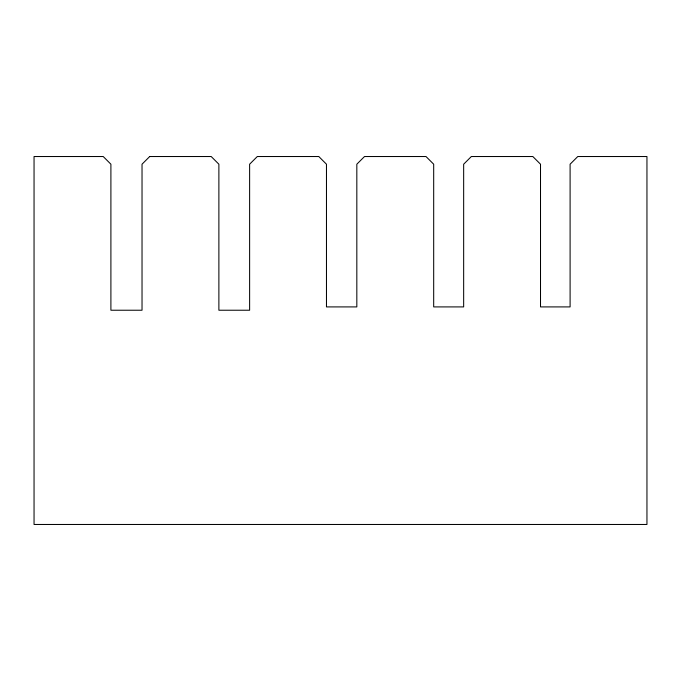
<?xml version="1.0" encoding="UTF-8"?>
<svg xmlns="http://www.w3.org/2000/svg" width="681" height="681" viewBox="0 0 681 681"><rect width="100%" height="100%" fill="white"/><g stroke="black" fill="none" stroke-linecap="round" stroke-linejoin="round"><path stroke-width="1.02" d="M149.709 156.528L142.031 164.206L142.031 310.23L110.901 310.23L110.901 164.206L103.214 156.528L34.05 156.528L34.05 524.472L646.95 524.472L646.95 156.528L577.786 156.528L570.099 164.206L570.099 306.91L540.51 306.91L540.51 164.206L532.823 156.528L471.346 156.528L463.659 164.206L463.659 306.91L433.686 306.91L433.686 164.206L426 156.528L364.514 156.528L356.827 164.206L356.827 306.91L326.471 306.91L326.471 164.206L318.793 156.528L257.307 156.528L249.621 164.206L249.621 310.23L218.882 310.23L218.882 164.206L211.195 156.528L149.709 156.528"/></g></svg>
